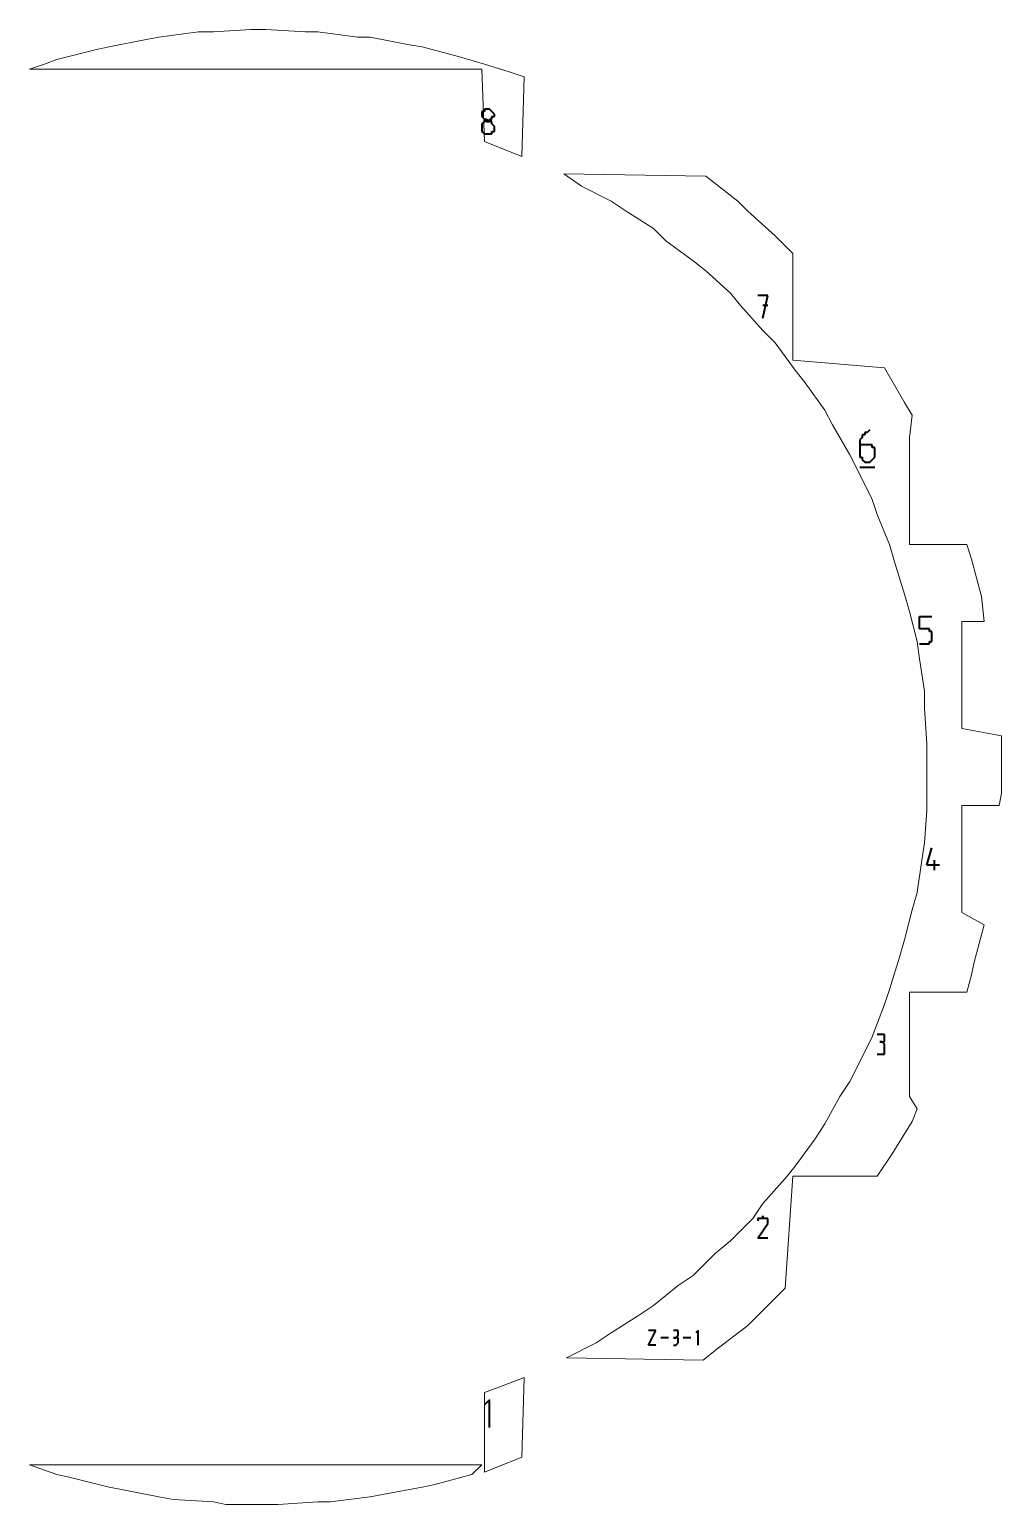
# Model space of a CAD drawing. Header units: centimetres. Extents: x -9.7 to 9.7, y -12.3 to 12.3.
# Drawn here: x -7.64 to -3.73, y -6.09 to -0.16 of the extents above; entities that cross this region are included whole.
import ezdxf

# ---------------------------------------------------------------- set-up
doc = ezdxf.new("R2010")
doc.units = ezdxf.units.CM
doc.header["$MEASUREMENT"] = 0
doc.layers.add('layer 1', color=7, linetype='Continuous')

msp = doc.modelspace()

# ---------------------------------------------------------------- linework, layer by layer
at = {"layer": 'layer 1', "color": 5, "lineweight": 13}
for points in [[(-6.95562, -0.1651), (-6.95562, -0.1651), (-7.11569, -0.18521), (-7.11569, -0.18521)], [(-6.89556, -0.1651), (-6.89556, -0.1651), (-6.95562, -0.1651), (-6.95562, -0.1651)], [(-6.74554, -0.15505), (-6.74554, -0.15505), (-6.89556, -0.1651), (-6.89556, -0.1651)], [(-6.68548, -0.15505), (-6.68548, -0.15505), (-6.74554, -0.15505), (-6.74554, -0.15505)], [(-6.52567, -0.1651), (-6.52567, -0.1651), (-6.68548, -0.15505), (-6.68548, -0.15505)], [(-6.47567, -0.1651), (-6.47567, -0.1651), (-6.52567, -0.1651), (-6.52567, -0.1651)], [(-6.31559, -0.18521), (-6.31559, -0.18521), (-6.47567, -0.1651), (-6.47567, -0.1651)], [(-7.36573, -0.23495), (-7.36573, -0.23495), (-7.52553, -0.27517), (-7.52553, -0.27517)], [(-7.31572, -0.22516), (-7.31572, -0.22516), (-7.36573, -0.23495), (-7.36573, -0.23495)], [(-7.1657, -0.195), (-7.1657, -0.195), (-7.31572, -0.22516), (-7.31572, -0.22516)], [(-7.11569, -0.18521), (-7.11569, -0.18521), (-7.1657, -0.195), (-7.1657, -0.195)], [(-6.26559, -0.18521), (-6.26559, -0.18521), (-6.31559, -0.18521), (-6.31559, -0.18521)], [(-6.11557, -0.21511), (-6.11557, -0.21511), (-6.26559, -0.18521), (-6.26559, -0.18521)], [(-6.05551, -0.22516), (-6.05551, -0.22516), (-6.11557, -0.21511), (-6.11557, -0.21511)], [(-5.90549, -0.26511), (-5.90549, -0.26511), (-6.05551, -0.22516), (-6.05551, -0.22516)], [(-7.57554, -0.29501), (-7.57554, -0.29501), (-7.6356, -0.31512), (-7.6356, -0.31512)], [(-7.52553, -0.27517), (-7.52553, -0.27517), (-7.57554, -0.29501), (-7.57554, -0.29501)], [(-5.80548, -0.29501), (-5.80548, -0.29501), (-5.90549, -0.26511), (-5.90549, -0.26511)], [(-5.70547, -0.32517), (-5.70547, -0.32517), (-5.80548, -0.29501), (-5.80548, -0.29501)], [(-7.6356, -0.31512), (-7.6356, -0.31512), (-5.81553, -0.31512), (-5.81553, -0.31512)], [(-5.81553, -0.31512), (-5.81553, -0.31512), (-5.80548, -0.60509), (-5.80548, -0.60509)], [(-5.6454, -0.34502), (-5.6454, -0.34502), (-5.70547, -0.32517), (-5.70547, -0.32517)], [(-5.65546, -0.66515), (-5.65546, -0.66515), (-5.6454, -0.34502), (-5.6454, -0.34502)], [(-5.80548, -0.60509), (-5.80548, -0.60509), (-5.65546, -0.66515), (-5.65546, -0.66515)], [(-4.91542, -0.74507), (-4.91542, -0.74507), (-5.4856, -0.73501), (-5.4856, -0.73501)], [(-5.4856, -0.73501), (-5.4856, -0.73501), (-5.41548, -0.78502), (-5.41548, -0.78502)], [(-4.78551, -0.84508), (-4.78551, -0.84508), (-4.91542, -0.74507), (-4.91542, -0.74507)], [(-5.41548, -0.78502), (-5.41548, -0.78502), (-5.29536, -0.84508), (-5.29536, -0.84508)], [(-5.29536, -0.84508), (-5.29536, -0.84508), (-5.23557, -0.88503), (-5.23557, -0.88503)], [(-5.23557, -0.88503), (-5.23557, -0.88503), (-5.1255, -0.95515), (-5.1255, -0.95515)], [(-4.74529, -0.88503), (-4.74529, -0.88503), (-4.78551, -0.84508), (-4.78551, -0.84508)], [(-4.63549, -0.98504), (-4.63549, -0.98504), (-4.74529, -0.88503), (-4.74529, -0.88503)], [(-5.1255, -0.95515), (-5.1255, -0.95515), (-5.07549, -1.00515), (-5.07549, -1.00515)], [(-5.07549, -1.00515), (-5.07549, -1.00515), (-4.96543, -1.08506), (-4.96543, -1.08506)], [(-4.56538, -1.05516), (-4.56538, -1.05516), (-4.63549, -0.98504), (-4.63549, -0.98504)], [(-4.56538, -1.48511), (-4.56538, -1.48511), (-4.56538, -1.05516), (-4.56538, -1.05516)], [(-4.96543, -1.08506), (-4.96543, -1.08506), (-4.91542, -1.12501), (-4.91542, -1.12501)], [(-4.91542, -1.12501), (-4.91542, -1.12501), (-4.81541, -1.21523), (-4.81541, -1.21523)], [(-4.81541, -1.21523), (-4.81541, -1.21523), (-4.77546, -1.26524), (-4.77546, -1.26524)], [(-4.77546, -1.26524), (-4.77546, -1.26524), (-4.6855, -1.36525), (-4.6855, -1.36525)], [(-4.6855, -1.36525), (-4.6855, -1.36525), (-4.63549, -1.41499), (-4.63549, -1.41499)], [(-4.63549, -1.41499), (-4.63549, -1.41499), (-4.55532, -1.52506), (-4.55532, -1.52506)], [(-4.19549, -1.515), (-4.19549, -1.515), (-4.56538, -1.48511), (-4.56538, -1.48511)], [(-4.55532, -1.52506), (-4.55532, -1.52506), (-4.51537, -1.57506), (-4.51537, -1.57506)], [(-4.11532, -1.65523), (-4.11532, -1.65523), (-4.19549, -1.515), (-4.19549, -1.515)], [(-4.51537, -1.57506), (-4.51537, -1.57506), (-4.43547, -1.68513), (-4.43547, -1.68513)], [(-4.08542, -1.70524), (-4.08542, -1.70524), (-4.11532, -1.65523), (-4.11532, -1.65523)], [(-4.43547, -1.68513), (-4.43547, -1.68513), (-4.4053, -1.74519), (-4.4053, -1.74519)], [(-4.09548, -1.7952), (-4.09548, -1.7952), (-4.08542, -1.70524), (-4.08542, -1.70524)], [(-4.4053, -1.74519), (-4.4053, -1.74519), (-4.33545, -1.86505), (-4.33545, -1.86505)], [(-4.09548, -2.22515), (-4.09548, -2.22515), (-4.09548, -1.7952), (-4.09548, -1.7952)], [(-4.33545, -1.86505), (-4.33545, -1.86505), (-4.30529, -1.92511), (-4.30529, -1.92511)], [(-4.30529, -1.92511), (-4.30529, -1.92511), (-4.24549, -2.04523), (-4.24549, -2.04523)], [(-4.24549, -2.04523), (-4.24549, -2.04523), (-4.22539, -2.10502), (-4.22539, -2.10502)], [(-4.22539, -2.10502), (-4.22539, -2.10502), (-4.17538, -2.22515), (-4.17538, -2.22515)], [(-4.17538, -2.22515), (-4.17538, -2.22515), (-4.15527, -2.29526), (-4.15527, -2.29526)], [(-3.86529, -2.22515), (-3.86529, -2.22515), (-4.09548, -2.22515), (-4.09548, -2.22515)], [(-3.84544, -2.28521), (-3.84544, -2.28521), (-3.86529, -2.22515), (-3.86529, -2.22515)], [(-4.15527, -2.29526), (-4.15527, -2.29526), (-4.11532, -2.42516), (-4.11532, -2.42516)], [(-3.80523, -2.43522), (-3.80523, -2.43522), (-3.84544, -2.28521), (-3.84544, -2.28521)], [(-4.11532, -2.42516), (-4.11532, -2.42516), (-4.09548, -2.49529), (-4.09548, -2.49529)], [(-3.79544, -2.53524), (-3.79544, -2.53524), (-3.80523, -2.43522), (-3.80523, -2.43522)], [(-4.09548, -2.49529), (-4.09548, -2.49529), (-4.06531, -2.61514), (-4.06531, -2.61514)], [(-3.8854, -2.96519), (-3.8854, -2.96519), (-3.8854, -2.53524), (-3.8854, -2.53524)], [(-3.8854, -2.53524), (-3.8854, -2.53524), (-3.79544, -2.53524), (-3.79544, -2.53524)], [(-4.06531, -2.61514), (-4.06531, -2.61514), (-4.05526, -2.68525), (-4.05526, -2.68525)], [(-4.05526, -2.68525), (-4.05526, -2.68525), (-4.03542, -2.81517), (-4.03542, -2.81517)], [(-4.03542, -2.81517), (-4.03542, -2.81517), (-4.03542, -2.88528), (-4.03542, -2.88528)], [(-4.03542, -2.88528), (-4.03542, -2.88528), (-4.02536, -3.02524), (-4.02536, -3.02524)], [(-3.72532, -2.99508), (-3.72532, -2.99508), (-3.8854, -2.96519), (-3.8854, -2.96519)], [(-3.72532, -3.08531), (-3.72532, -3.08531), (-3.72532, -2.99508), (-3.72532, -2.99508)], [(-4.02536, -3.02524), (-4.02536, -3.02524), (-4.02536, -3.09509), (-4.02536, -3.09509)], [(-4.02536, -3.09509), (-4.02536, -3.09509), (-4.02536, -3.22527), (-4.02536, -3.22527)], [(-3.72532, -3.1451), (-3.72532, -3.1451), (-3.72532, -3.08531), (-3.72532, -3.08531)], [(-3.72532, -3.22527), (-3.72532, -3.22527), (-3.72532, -3.1451), (-3.72532, -3.1451)], [(-4.02536, -3.22527), (-4.02536, -3.22527), (-4.02536, -3.29512), (-4.02536, -3.29512)], [(-3.73538, -3.27527), (-3.73538, -3.27527), (-3.72532, -3.22527), (-3.72532, -3.22527)], [(-4.02536, -3.29512), (-4.02536, -3.29512), (-4.03542, -3.42529), (-4.03542, -3.42529)], [(-3.8854, -3.70522), (-3.8854, -3.70522), (-3.8854, -3.27527), (-3.8854, -3.27527)], [(-3.8854, -3.27527), (-3.8854, -3.27527), (-3.73538, -3.27527), (-3.73538, -3.27527)], [(-4.03542, -3.42529), (-4.03542, -3.42529), (-4.04547, -3.49515), (-4.04547, -3.49515)], [(-4.04547, -3.49515), (-4.04547, -3.49515), (-4.06531, -3.62532), (-4.06531, -3.62532)], [(-4.06531, -3.62532), (-4.06531, -3.62532), (-4.08542, -3.69517), (-4.08542, -3.69517)], [(-4.08542, -3.69517), (-4.08542, -3.69517), (-4.11532, -3.81529), (-4.11532, -3.81529)], [(-3.79544, -3.75523), (-3.79544, -3.75523), (-3.8854, -3.70522), (-3.8854, -3.70522)], [(-3.83539, -3.90525), (-3.83539, -3.90525), (-3.79544, -3.75523), (-3.79544, -3.75523)], [(-4.11532, -3.81529), (-4.11532, -3.81529), (-4.13543, -3.88514), (-4.13543, -3.88514)], [(-4.13543, -3.88514), (-4.13543, -3.88514), (-4.17538, -4.01532), (-4.17538, -4.01532)], [(-3.84544, -3.95526), (-3.84544, -3.95526), (-3.83539, -3.90525), (-3.83539, -3.90525)], [(-3.86529, -4.02511), (-3.86529, -4.02511), (-3.84544, -3.95526), (-3.84544, -3.95526)], [(-4.17538, -4.01532), (-4.17538, -4.01532), (-4.19549, -4.07511), (-4.19549, -4.07511)], [(-4.09548, -4.44526), (-4.09548, -4.44526), (-4.09548, -4.02511), (-4.09548, -4.02511)], [(-4.09548, -4.02511), (-4.09548, -4.02511), (-3.86529, -4.02511), (-3.86529, -4.02511)], [(-4.19549, -4.07511), (-4.19549, -4.07511), (-4.24549, -4.20529), (-4.24549, -4.20529)], [(-4.24549, -4.20529), (-4.24549, -4.20529), (-4.27539, -4.26535), (-4.27539, -4.26535)], [(-4.27539, -4.26535), (-4.27539, -4.26535), (-4.33545, -4.3852), (-4.33545, -4.3852)], [(-4.33545, -4.3852), (-4.33545, -4.3852), (-4.3754, -4.44526), (-4.3754, -4.44526)], [(-4.3754, -4.44526), (-4.3754, -4.44526), (-4.43547, -4.55533), (-4.43547, -4.55533)], [(-4.06531, -4.49527), (-4.06531, -4.49527), (-4.09548, -4.44526), (-4.09548, -4.44526)], [(-4.08542, -4.54528), (-4.08542, -4.54528), (-4.06531, -4.49527), (-4.06531, -4.49527)], [(-4.43547, -4.55533), (-4.43547, -4.55533), (-4.47542, -4.61513), (-4.47542, -4.61513)], [(-4.16533, -4.67519), (-4.16533, -4.67519), (-4.08542, -4.54528), (-4.08542, -4.54528)], [(-4.47542, -4.61513), (-4.47542, -4.61513), (-4.55532, -4.72519), (-4.55532, -4.72519)], [(-4.22539, -4.76515), (-4.22539, -4.76515), (-4.16533, -4.67519), (-4.16533, -4.67519)], [(-4.55532, -4.72519), (-4.55532, -4.72519), (-4.59527, -4.7752), (-4.59527, -4.7752)], [(-4.59527, -4.7752), (-4.59527, -4.7752), (-4.6855, -4.87521), (-4.6855, -4.87521)], [(-4.59527, -5.2152), (-4.59527, -5.2152), (-4.56538, -4.76515), (-4.56538, -4.76515)], [(-4.56538, -4.76515), (-4.56538, -4.76515), (-4.22539, -4.76515), (-4.22539, -4.76515)], [(-4.6855, -4.87521), (-4.6855, -4.87521), (-4.72545, -4.93527), (-4.72545, -4.93527)], [(-4.72545, -4.93527), (-4.72545, -4.93527), (-4.81541, -5.02523), (-4.81541, -5.02523)], [(-4.81541, -5.02523), (-4.81541, -5.02523), (-4.87547, -5.07524), (-4.87547, -5.07524)], [(-4.87547, -5.07524), (-4.87547, -5.07524), (-4.96543, -5.1652), (-4.96543, -5.1652)], [(-5.02549, -5.20515), (-5.02549, -5.20515), (-5.1255, -5.28532), (-5.1255, -5.28532)], [(-4.96543, -5.1652), (-4.96543, -5.1652), (-5.02549, -5.20515), (-5.02549, -5.20515)], [(-4.70534, -5.32527), (-4.70534, -5.32527), (-4.59527, -5.2152), (-4.59527, -5.2152)], [(-5.18556, -5.32527), (-5.18556, -5.32527), (-5.29536, -5.39538), (-5.29536, -5.39538)], [(-5.1255, -5.28532), (-5.1255, -5.28532), (-5.18556, -5.32527), (-5.18556, -5.32527)], [(-4.74529, -5.36522), (-4.74529, -5.36522), (-4.70534, -5.32527), (-4.70534, -5.32527)], [(-5.29536, -5.39538), (-5.29536, -5.39538), (-5.35542, -5.43534), (-5.35542, -5.43534)], [(-4.87547, -5.46523), (-4.87547, -5.46523), (-4.74529, -5.36522), (-4.74529, -5.36522)], [(-5.35542, -5.43534), (-5.35542, -5.43534), (-5.47554, -5.4954), (-5.47554, -5.4954)], [(-5.47554, -5.4954), (-5.47554, -5.4954), (-4.92547, -5.50519), (-4.92547, -5.50519)], [(-4.92547, -5.50519), (-4.92547, -5.50519), (-4.87547, -5.46523), (-4.87547, -5.46523)], [(-5.72557, -5.6052), (-5.72557, -5.6052), (-5.80548, -5.63536), (-5.80548, -5.63536)], [(-5.6454, -5.5753), (-5.6454, -5.5753), (-5.72557, -5.6052), (-5.72557, -5.6052)], [(-5.65546, -5.89518), (-5.65546, -5.89518), (-5.6454, -5.5753), (-5.6454, -5.5753)], [(-5.80548, -5.63536), (-5.80548, -5.63536), (-5.80548, -5.95524), (-5.80548, -5.95524)], [(-7.6356, -5.92534), (-7.6356, -5.92534), (-7.52553, -5.96529), (-7.52553, -5.96529)], [(-5.81553, -5.92534), (-5.81553, -5.92534), (-7.6356, -5.92534), (-7.6356, -5.92534)], [(-5.85548, -5.96529), (-5.85548, -5.96529), (-5.81553, -5.92534), (-5.81553, -5.92534)], [(-5.80548, -5.95524), (-5.80548, -5.95524), (-5.65546, -5.89518), (-5.65546, -5.89518)], [(-7.52553, -5.96529), (-7.52553, -5.96529), (-7.47553, -5.97535), (-7.47553, -5.97535)], [(-7.47553, -5.97535), (-7.47553, -5.97535), (-7.31572, -6.0153), (-7.31572, -6.0153)], [(-6.0055, -6.00525), (-6.0055, -6.00525), (-5.85548, -5.96529), (-5.85548, -5.96529)], [(-7.31572, -6.0153), (-7.31572, -6.0153), (-7.26571, -6.02536), (-7.26571, -6.02536)], [(-7.26571, -6.02536), (-7.26571, -6.02536), (-7.11569, -6.05525), (-7.11569, -6.05525)], [(-6.26559, -6.05525), (-6.26559, -6.05525), (-6.21558, -6.0452), (-6.21558, -6.0452)], [(-6.21558, -6.0452), (-6.21558, -6.0452), (-6.05551, -6.0153), (-6.05551, -6.0153)], [(-6.05551, -6.0153), (-6.05551, -6.0153), (-6.0055, -6.00525), (-6.0055, -6.00525)], [(-7.11569, -6.05525), (-7.11569, -6.05525), (-7.05563, -6.06531), (-7.05563, -6.06531)], [(-7.05563, -6.06531), (-7.05563, -6.06531), (-6.89556, -6.07536), (-6.89556, -6.07536)], [(-6.89556, -6.07536), (-6.89556, -6.07536), (-6.84555, -6.08542), (-6.84555, -6.08542)], [(-6.84555, -6.08542), (-6.84555, -6.08542), (-6.68548, -6.08542), (-6.68548, -6.08542)], [(-6.68548, -6.08542), (-6.68548, -6.08542), (-6.63548, -6.08542), (-6.63548, -6.08542)], [(-6.63548, -6.08542), (-6.63548, -6.08542), (-6.47567, -6.07536), (-6.47567, -6.07536)], [(-6.47567, -6.07536), (-6.47567, -6.07536), (-6.42566, -6.07536), (-6.42566, -6.07536)], [(-6.42566, -6.07536), (-6.42566, -6.07536), (-6.26559, -6.05525), (-6.26559, -6.05525)]]:
    msp.add_open_spline(points, degree=3, dxfattribs=at)
at = {"layer": 'layer 1', "color": 1, "lineweight": 40}
for points in [[(-5.80548, -0.48497), (-5.80548, -0.48497), (-5.81553, -0.48497), (-5.81553, -0.48497)], [(-5.81553, -0.48497), (-5.81553, -0.48497), (-5.81553, -0.48497), (-5.81553, -0.48497)], [(-5.81553, -0.48497), (-5.81553, -0.48497), (-5.81553, -0.49503), (-5.81553, -0.49503)], [(-5.81553, -0.49503), (-5.81553, -0.49503), (-5.81553, -0.49503), (-5.81553, -0.49503)], [(-5.81553, -0.49503), (-5.81553, -0.49503), (-5.81553, -0.49503), (-5.81553, -0.49503)], [(-5.81553, -0.49503), (-5.81553, -0.49503), (-5.81553, -0.50509), (-5.81553, -0.50509)], [(-5.81553, -0.50509), (-5.81553, -0.50509), (-5.81553, -0.50509), (-5.81553, -0.50509)], [(-5.81553, -0.50509), (-5.81553, -0.50509), (-5.81553, -0.50509), (-5.81553, -0.50509)], [(-5.81553, -0.50509), (-5.81553, -0.50509), (-5.80548, -0.51514), (-5.80548, -0.51514)], [(-5.80548, -0.5252), (-5.80548, -0.5252), (-5.81553, -0.53499), (-5.81553, -0.53499)], [(-5.79542, -0.47519), (-5.79542, -0.47519), (-5.80548, -0.47519), (-5.80548, -0.47519)], [(-5.80548, -0.47519), (-5.80548, -0.47519), (-5.80548, -0.48497), (-5.80548, -0.48497)], [(-5.80548, -0.48497), (-5.80548, -0.48497), (-5.80548, -0.48497), (-5.80548, -0.48497)], [(-5.80548, -0.51514), (-5.80548, -0.51514), (-5.80548, -0.51514), (-5.80548, -0.51514)], [(-5.80548, -0.51514), (-5.80548, -0.51514), (-5.80548, -0.51514), (-5.80548, -0.51514)], [(-5.80548, -0.51514), (-5.80548, -0.51514), (-5.79542, -0.51514), (-5.79542, -0.51514)], [(-5.79542, -0.5252), (-5.79542, -0.5252), (-5.80548, -0.5252), (-5.80548, -0.5252)], [(-5.80548, -0.5252), (-5.80548, -0.5252), (-5.80548, -0.5252), (-5.80548, -0.5252)], [(-5.80548, -0.5252), (-5.80548, -0.5252), (-5.80548, -0.5252), (-5.80548, -0.5252)], [(-5.78537, -0.47519), (-5.78537, -0.47519), (-5.79542, -0.47519), (-5.79542, -0.47519)], [(-5.79542, -0.47519), (-5.79542, -0.47519), (-5.79542, -0.47519), (-5.79542, -0.47519)], [(-5.79542, -0.47519), (-5.79542, -0.47519), (-5.79542, -0.47519), (-5.79542, -0.47519)], [(-5.79542, -0.47519), (-5.79542, -0.47519), (-5.79542, -0.47519), (-5.79542, -0.47519)], [(-5.79542, -0.51514), (-5.79542, -0.51514), (-5.79542, -0.5252), (-5.79542, -0.5252)], [(-5.78537, -0.5252), (-5.78537, -0.5252), (-5.79542, -0.5252), (-5.79542, -0.5252)], [(-5.79542, -0.5252), (-5.79542, -0.5252), (-5.79542, -0.5252), (-5.79542, -0.5252)], [(-5.79542, -0.5252), (-5.79542, -0.5252), (-5.79542, -0.5252), (-5.79542, -0.5252)], [(-5.79542, -0.5252), (-5.79542, -0.5252), (-5.79542, -0.5252), (-5.79542, -0.5252)], [(-5.79542, -0.5252), (-5.79542, -0.5252), (-5.79542, -0.5252), (-5.79542, -0.5252)], [(-5.79542, -0.5252), (-5.79542, -0.5252), (-5.79542, -0.5252), (-5.79542, -0.5252)], [(-5.79542, -0.5252), (-5.79542, -0.5252), (-5.78537, -0.5252), (-5.78537, -0.5252)], [(-5.77558, -0.48497), (-5.77558, -0.48497), (-5.78537, -0.47519), (-5.78537, -0.47519)], [(-5.78537, -0.47519), (-5.78537, -0.47519), (-5.78537, -0.47519), (-5.78537, -0.47519)], [(-5.78537, -0.47519), (-5.78537, -0.47519), (-5.78537, -0.47519), (-5.78537, -0.47519)], [(-5.78537, -0.5252), (-5.78537, -0.5252), (-5.78537, -0.51514), (-5.78537, -0.51514)], [(-5.78537, -0.51514), (-5.78537, -0.51514), (-5.78537, -0.51514), (-5.78537, -0.51514)], [(-5.78537, -0.51514), (-5.78537, -0.51514), (-5.77558, -0.51514), (-5.77558, -0.51514)], [(-5.77558, -0.5252), (-5.77558, -0.5252), (-5.78537, -0.5252), (-5.78537, -0.5252)], [(-5.78537, -0.5252), (-5.78537, -0.5252), (-5.78537, -0.5252), (-5.78537, -0.5252)], [(-5.78537, -0.5252), (-5.78537, -0.5252), (-5.78537, -0.5252), (-5.78537, -0.5252)], [(-5.76553, -0.49503), (-5.76553, -0.49503), (-5.77558, -0.48497), (-5.77558, -0.48497)], [(-5.77558, -0.48497), (-5.77558, -0.48497), (-5.77558, -0.48497), (-5.77558, -0.48497)], [(-5.77558, -0.48497), (-5.77558, -0.48497), (-5.77558, -0.48497), (-5.77558, -0.48497)], [(-5.77558, -0.48497), (-5.77558, -0.48497), (-5.77558, -0.48497), (-5.77558, -0.48497)], [(-5.77558, -0.51514), (-5.77558, -0.51514), (-5.77558, -0.50509), (-5.77558, -0.50509)], [(-5.77558, -0.50509), (-5.77558, -0.50509), (-5.77558, -0.50509), (-5.77558, -0.50509)], [(-5.77558, -0.50509), (-5.77558, -0.50509), (-5.76553, -0.50509), (-5.76553, -0.50509)], [(-5.77558, -0.51514), (-5.77558, -0.51514), (-5.77558, -0.51514), (-5.77558, -0.51514)], [(-5.77558, -0.53499), (-5.77558, -0.53499), (-5.77558, -0.5252), (-5.77558, -0.5252)], [(-5.77558, -0.5252), (-5.77558, -0.5252), (-5.77558, -0.5252), (-5.77558, -0.5252)], [(-5.76553, -0.49503), (-5.76553, -0.49503), (-5.76553, -0.49503), (-5.76553, -0.49503)], [(-5.76553, -0.49503), (-5.76553, -0.49503), (-5.76553, -0.49503), (-5.76553, -0.49503)], [(-5.76553, -0.50509), (-5.76553, -0.50509), (-5.76553, -0.49503), (-5.76553, -0.49503)], [(-5.81553, -0.53499), (-5.81553, -0.53499), (-5.81553, -0.53499), (-5.81553, -0.53499)], [(-5.81553, -0.53499), (-5.81553, -0.53499), (-5.81553, -0.54503), (-5.81553, -0.54503)], [(-5.81553, -0.54503), (-5.81553, -0.54503), (-5.81553, -0.54503), (-5.81553, -0.54503)], [(-5.81553, -0.54503), (-5.81553, -0.54503), (-5.81553, -0.5551), (-5.81553, -0.5551)], [(-5.81553, -0.5551), (-5.81553, -0.5551), (-5.81553, -0.5551), (-5.81553, -0.5551)], [(-5.81553, -0.5551), (-5.81553, -0.5551), (-5.81553, -0.56515), (-5.81553, -0.56515)], [(-5.81553, -0.56515), (-5.81553, -0.56515), (-5.81553, -0.56515), (-5.81553, -0.56515)], [(-5.81553, -0.56515), (-5.81553, -0.56515), (-5.81553, -0.56515), (-5.81553, -0.56515)], [(-5.81553, -0.56515), (-5.81553, -0.56515), (-5.80548, -0.5752), (-5.80548, -0.5752)], [(-5.80548, -0.5752), (-5.80548, -0.5752), (-5.80548, -0.5752), (-5.80548, -0.5752)], [(-5.80548, -0.5752), (-5.80548, -0.5752), (-5.80548, -0.5752), (-5.80548, -0.5752)], [(-5.80548, -0.5752), (-5.80548, -0.5752), (-5.79542, -0.5752), (-5.79542, -0.5752)], [(-5.79542, -0.5752), (-5.79542, -0.5752), (-5.79542, -0.5752), (-5.79542, -0.5752)], [(-5.79542, -0.5752), (-5.79542, -0.5752), (-5.79542, -0.5752), (-5.79542, -0.5752)], [(-5.79542, -0.5752), (-5.79542, -0.5752), (-5.79542, -0.5752), (-5.79542, -0.5752)], [(-5.79542, -0.5752), (-5.79542, -0.5752), (-5.78537, -0.5752), (-5.78537, -0.5752)], [(-5.78537, -0.5752), (-5.78537, -0.5752), (-5.78537, -0.5752), (-5.78537, -0.5752)], [(-5.78537, -0.5752), (-5.78537, -0.5752), (-5.78537, -0.5752), (-5.78537, -0.5752)], [(-5.78537, -0.5752), (-5.78537, -0.5752), (-5.77558, -0.5752), (-5.77558, -0.5752)], [(-5.76553, -0.54503), (-5.76553, -0.54503), (-5.77558, -0.53499), (-5.77558, -0.53499)], [(-5.77558, -0.53499), (-5.77558, -0.53499), (-5.77558, -0.53499), (-5.77558, -0.53499)], [(-5.77558, -0.5752), (-5.77558, -0.5752), (-5.77558, -0.56515), (-5.77558, -0.56515)], [(-5.77558, -0.56515), (-5.77558, -0.56515), (-5.77558, -0.56515), (-5.77558, -0.56515)], [(-5.77558, -0.56515), (-5.77558, -0.56515), (-5.76553, -0.56515), (-5.76553, -0.56515)], [(-5.77558, -0.5752), (-5.77558, -0.5752), (-5.77558, -0.5752), (-5.77558, -0.5752)], [(-5.76553, -0.5551), (-5.76553, -0.5551), (-5.76553, -0.54503), (-5.76553, -0.54503)], [(-5.76553, -0.54503), (-5.76553, -0.54503), (-5.76553, -0.54503), (-5.76553, -0.54503)], [(-5.76553, -0.54503), (-5.76553, -0.54503), (-5.76553, -0.54503), (-5.76553, -0.54503)], [(-5.76553, -0.56515), (-5.76553, -0.56515), (-5.76553, -0.5551), (-5.76553, -0.5551)], [(-4.66539, -1.22502), (-4.66539, -1.22502), (-4.70534, -1.22502), (-4.70534, -1.22502)], [(-4.6855, -1.31524), (-4.6855, -1.31524), (-4.66539, -1.22502), (-4.66539, -1.22502)], [(-4.66539, -1.26524), (-4.66539, -1.26524), (-4.6855, -1.26524), (-4.6855, -1.26524)], [(-4.26534, -1.77509), (-4.26534, -1.77509), (-4.27539, -1.77509), (-4.27539, -1.77509)], [(-4.27539, -1.77509), (-4.27539, -1.77509), (-4.27539, -1.78514), (-4.27539, -1.78514)], [(-4.25528, -1.76503), (-4.25528, -1.76503), (-4.26534, -1.77509), (-4.26534, -1.77509)], [(-4.25528, -1.76503), (-4.25528, -1.76503), (-4.25528, -1.76503), (-4.25528, -1.76503)], [(-4.25528, -1.76503), (-4.25528, -1.76503), (-4.25528, -1.76503), (-4.25528, -1.76503)], [(-4.28545, -1.7952), (-4.28545, -1.7952), (-4.2955, -1.80525), (-4.2955, -1.80525)], [(-4.2955, -1.80525), (-4.2955, -1.80525), (-4.2955, -1.81504), (-4.2955, -1.81504)], [(-4.2955, -1.81504), (-4.2955, -1.81504), (-4.2955, -1.8251), (-4.2955, -1.8251)], [(-4.2955, -1.8251), (-4.2955, -1.8251), (-4.2955, -1.86505), (-4.2955, -1.86505)], [(-4.26534, -1.8251), (-4.26534, -1.8251), (-4.2955, -1.8251), (-4.2955, -1.8251)], [(-4.27539, -1.78514), (-4.27539, -1.78514), (-4.28545, -1.78514), (-4.28545, -1.78514)], [(-4.28545, -1.78514), (-4.28545, -1.78514), (-4.28545, -1.7952), (-4.28545, -1.7952)], [(-4.25528, -1.8251), (-4.25528, -1.8251), (-4.26534, -1.8251), (-4.26534, -1.8251)], [(-4.24549, -1.8251), (-4.24549, -1.8251), (-4.25528, -1.8251), (-4.25528, -1.8251)], [(-4.25528, -1.8251), (-4.25528, -1.8251), (-4.25528, -1.8251), (-4.25528, -1.8251)], [(-4.25528, -1.8251), (-4.25528, -1.8251), (-4.25528, -1.8251), (-4.25528, -1.8251)], [(-4.24549, -1.83515), (-4.24549, -1.83515), (-4.24549, -1.8251), (-4.24549, -1.8251)], [(-4.23544, -1.83515), (-4.23544, -1.83515), (-4.24549, -1.83515), (-4.24549, -1.83515)], [(-4.23544, -1.8452), (-4.23544, -1.8452), (-4.23544, -1.83515), (-4.23544, -1.83515)], [(-4.2955, -1.86505), (-4.2955, -1.86505), (-4.2955, -1.86505), (-4.2955, -1.86505)], [(-4.2955, -1.86505), (-4.2955, -1.86505), (-4.2955, -1.8751), (-4.2955, -1.8751)], [(-4.2955, -1.8751), (-4.2955, -1.8751), (-4.2955, -1.8751), (-4.2955, -1.8751)], [(-4.2955, -1.8751), (-4.2955, -1.8751), (-4.28545, -1.8751), (-4.28545, -1.8751)], [(-4.28545, -1.8751), (-4.28545, -1.8751), (-4.28545, -1.88516), (-4.28545, -1.88516)], [(-4.28545, -1.88516), (-4.28545, -1.88516), (-4.28545, -1.88516), (-4.28545, -1.88516)], [(-4.28545, -1.88516), (-4.28545, -1.88516), (-4.27539, -1.89521), (-4.27539, -1.89521)], [(-4.27539, -1.89521), (-4.27539, -1.89521), (-4.27539, -1.89521), (-4.27539, -1.89521)], [(-4.27539, -1.89521), (-4.27539, -1.89521), (-4.26534, -1.89521), (-4.26534, -1.89521)], [(-4.26534, -1.89521), (-4.26534, -1.89521), (-4.26534, -1.89521), (-4.26534, -1.89521)], [(-4.26534, -1.89521), (-4.26534, -1.89521), (-4.26534, -1.89521), (-4.26534, -1.89521)], [(-4.26534, -1.89521), (-4.26534, -1.89521), (-4.25528, -1.89521), (-4.25528, -1.89521)], [(-4.25528, -1.89521), (-4.25528, -1.89521), (-4.24549, -1.88516), (-4.24549, -1.88516)], [(-4.25528, -1.89521), (-4.25528, -1.89521), (-4.25528, -1.89521), (-4.25528, -1.89521)], [(-4.25528, -1.89521), (-4.25528, -1.89521), (-4.25528, -1.89521), (-4.25528, -1.89521)], [(-4.24549, -1.88516), (-4.24549, -1.88516), (-4.23544, -1.8751), (-4.23544, -1.8751)], [(-4.24549, -1.88516), (-4.24549, -1.88516), (-4.24549, -1.88516), (-4.24549, -1.88516)], [(-4.23544, -1.85526), (-4.23544, -1.85526), (-4.23544, -1.8452), (-4.23544, -1.8452)], [(-4.23544, -1.8452), (-4.23544, -1.8452), (-4.23544, -1.8452), (-4.23544, -1.8452)], [(-4.23544, -1.86505), (-4.23544, -1.86505), (-4.23544, -1.85526), (-4.23544, -1.85526)], [(-4.23544, -1.85526), (-4.23544, -1.85526), (-4.23544, -1.85526), (-4.23544, -1.85526)], [(-4.23544, -1.8751), (-4.23544, -1.8751), (-4.23544, -1.86505), (-4.23544, -1.86505)], [(-4.23544, -1.8751), (-4.23544, -1.8751), (-4.23544, -1.8751), (-4.23544, -1.8751)], [(-4.23544, -1.8751), (-4.23544, -1.8751), (-4.23544, -1.8751), (-4.23544, -1.8751)], [(-4.2955, -1.91505), (-4.2955, -1.91505), (-4.23544, -1.91505), (-4.23544, -1.91505)], [(-4.05526, -2.56513), (-4.05526, -2.56513), (-4.05526, -2.51513), (-4.05526, -2.51513)], [(-4.05526, -2.51513), (-4.05526, -2.51513), (-4.00525, -2.51513), (-4.00525, -2.51513)], [(-4.02536, -2.56513), (-4.02536, -2.56513), (-4.05526, -2.56513), (-4.05526, -2.56513)], [(-4.01531, -2.56513), (-4.01531, -2.56513), (-4.02536, -2.56513), (-4.02536, -2.56513)], [(-4.02536, -2.56513), (-4.02536, -2.56513), (-4.02536, -2.56513), (-4.02536, -2.56513)], [(-4.01531, -2.57519), (-4.01531, -2.57519), (-4.01531, -2.56513), (-4.01531, -2.56513)], [(-4.01531, -2.56513), (-4.01531, -2.56513), (-4.01531, -2.56513), (-4.01531, -2.56513)], [(-4.00525, -2.57519), (-4.00525, -2.57519), (-4.01531, -2.57519), (-4.01531, -2.57519)], [(-4.01531, -2.57519), (-4.01531, -2.57519), (-4.01531, -2.57519), (-4.01531, -2.57519)], [(-4.00525, -2.58524), (-4.00525, -2.58524), (-4.00525, -2.57519), (-4.00525, -2.57519)], [(-4.00525, -2.57519), (-4.00525, -2.57519), (-4.00525, -2.57519), (-4.00525, -2.57519)], [(-4.00525, -2.59502), (-4.00525, -2.59502), (-4.00525, -2.58524), (-4.00525, -2.58524)], [(-4.00525, -2.58524), (-4.00525, -2.58524), (-4.00525, -2.58524), (-4.00525, -2.58524)], [(-4.00525, -2.58524), (-4.00525, -2.58524), (-4.00525, -2.58524), (-4.00525, -2.58524)], [(-4.00525, -2.60509), (-4.00525, -2.60509), (-4.00525, -2.59502), (-4.00525, -2.59502)], [(-4.00525, -2.61514), (-4.00525, -2.61514), (-4.00525, -2.60509), (-4.00525, -2.60509)], [(-4.00525, -2.60509), (-4.00525, -2.60509), (-4.00525, -2.60509), (-4.00525, -2.60509)], [(-4.05526, -2.62519), (-4.05526, -2.62519), (-4.02536, -2.62519), (-4.02536, -2.62519)], [(-4.02536, -2.62519), (-4.02536, -2.62519), (-4.02536, -2.62519), (-4.02536, -2.62519)], [(-4.02536, -2.62519), (-4.02536, -2.62519), (-4.02536, -2.62519), (-4.02536, -2.62519)], [(-4.02536, -2.62519), (-4.02536, -2.62519), (-4.01531, -2.62519), (-4.01531, -2.62519)], [(-4.01531, -2.62519), (-4.01531, -2.62519), (-4.01531, -2.61514), (-4.01531, -2.61514)], [(-4.01531, -2.61514), (-4.01531, -2.61514), (-4.01531, -2.61514), (-4.01531, -2.61514)], [(-4.01531, -2.61514), (-4.01531, -2.61514), (-4.01531, -2.61514), (-4.01531, -2.61514)], [(-4.01531, -2.61514), (-4.01531, -2.61514), (-4.00525, -2.61514), (-4.00525, -2.61514)], [(-4.02536, -3.51525), (-4.02536, -3.51525), (-4.00525, -3.44514), (-4.00525, -3.44514)], [(-3.99546, -3.5351), (-3.99546, -3.5351), (-3.99546, -3.49515), (-3.99546, -3.49515)], [(-3.97536, -3.51525), (-3.97536, -3.51525), (-4.02536, -3.51525), (-4.02536, -3.51525)], [(-4.20528, -4.19523), (-4.20528, -4.19523), (-4.22539, -4.19523), (-4.22539, -4.19523)], [(-4.19549, -4.19523), (-4.19549, -4.19523), (-4.20528, -4.19523), (-4.20528, -4.19523)], [(-4.20528, -4.19523), (-4.20528, -4.19523), (-4.20528, -4.19523), (-4.20528, -4.19523)], [(-4.20528, -4.19523), (-4.20528, -4.19523), (-4.20528, -4.19523), (-4.20528, -4.19523)], [(-4.19549, -4.20529), (-4.19549, -4.20529), (-4.19549, -4.19523), (-4.19549, -4.19523)], [(-4.19549, -4.19523), (-4.19549, -4.19523), (-4.19549, -4.19523), (-4.19549, -4.19523)], [(-4.19549, -4.19523), (-4.19549, -4.19523), (-4.19549, -4.19523), (-4.19549, -4.19523)], [(-4.19549, -4.21534), (-4.19549, -4.21534), (-4.19549, -4.20529), (-4.19549, -4.20529)], [(-4.19549, -4.20529), (-4.19549, -4.20529), (-4.19549, -4.20529), (-4.19549, -4.20529)], [(-4.19549, -4.20529), (-4.19549, -4.20529), (-4.19549, -4.20529), (-4.19549, -4.20529)], [(-4.19549, -4.20529), (-4.19549, -4.20529), (-4.19549, -4.20529), (-4.19549, -4.20529)], [(-4.19549, -4.20529), (-4.19549, -4.20529), (-4.19549, -4.20529), (-4.19549, -4.20529)], [(-4.20528, -4.22513), (-4.20528, -4.22513), (-4.21533, -4.22513), (-4.21533, -4.22513)], [(-4.21533, -4.22513), (-4.21533, -4.22513), (-4.20528, -4.22513), (-4.20528, -4.22513)], [(-4.19549, -4.23519), (-4.19549, -4.23519), (-4.20528, -4.22513), (-4.20528, -4.22513)], [(-4.20528, -4.22513), (-4.20528, -4.22513), (-4.20528, -4.22513), (-4.20528, -4.22513)], [(-4.20528, -4.22513), (-4.20528, -4.22513), (-4.20528, -4.22513), (-4.20528, -4.22513)], [(-4.20528, -4.22513), (-4.20528, -4.22513), (-4.20528, -4.22513), (-4.20528, -4.22513)], [(-4.20528, -4.22513), (-4.20528, -4.22513), (-4.20528, -4.22513), (-4.20528, -4.22513)], [(-4.20528, -4.22513), (-4.20528, -4.22513), (-4.20528, -4.22513), (-4.20528, -4.22513)], [(-4.20528, -4.22513), (-4.20528, -4.22513), (-4.19549, -4.22513), (-4.19549, -4.22513)], [(-4.19549, -4.22513), (-4.19549, -4.22513), (-4.19549, -4.21534), (-4.19549, -4.21534)], [(-4.19549, -4.21534), (-4.19549, -4.21534), (-4.19549, -4.21534), (-4.19549, -4.21534)], [(-4.19549, -4.21534), (-4.19549, -4.21534), (-4.19549, -4.21534), (-4.19549, -4.21534)], [(-4.19549, -4.22513), (-4.19549, -4.22513), (-4.19549, -4.22513), (-4.19549, -4.22513)], [(-4.19549, -4.22513), (-4.19549, -4.22513), (-4.19549, -4.22513), (-4.19549, -4.22513)], [(-4.19549, -4.24524), (-4.19549, -4.24524), (-4.19549, -4.23519), (-4.19549, -4.23519)], [(-4.19549, -4.23519), (-4.19549, -4.23519), (-4.19549, -4.23519), (-4.19549, -4.23519)], [(-4.19549, -4.23519), (-4.19549, -4.23519), (-4.19549, -4.23519), (-4.19549, -4.23519)], [(-4.19549, -4.23519), (-4.19549, -4.23519), (-4.19549, -4.23519), (-4.19549, -4.23519)], [(-4.19549, -4.25529), (-4.19549, -4.25529), (-4.19549, -4.24524), (-4.19549, -4.24524)], [(-4.19549, -4.24524), (-4.19549, -4.24524), (-4.19549, -4.24524), (-4.19549, -4.24524)], [(-4.19549, -4.24524), (-4.19549, -4.24524), (-4.19549, -4.24524), (-4.19549, -4.24524)], [(-4.19549, -4.24524), (-4.19549, -4.24524), (-4.19549, -4.24524), (-4.19549, -4.24524)], [(-4.19549, -4.26535), (-4.19549, -4.26535), (-4.19549, -4.25529), (-4.19549, -4.25529)], [(-4.19549, -4.25529), (-4.19549, -4.25529), (-4.19549, -4.25529), (-4.19549, -4.25529)], [(-4.19549, -4.27514), (-4.19549, -4.27514), (-4.19549, -4.26535), (-4.19549, -4.26535)], [(-4.19549, -4.26535), (-4.19549, -4.26535), (-4.19549, -4.26535), (-4.19549, -4.26535)], [(-4.19549, -4.26535), (-4.19549, -4.26535), (-4.19549, -4.26535), (-4.19549, -4.26535)], [(-4.22539, -4.27514), (-4.22539, -4.27514), (-4.20528, -4.27514), (-4.20528, -4.27514)], [(-4.20528, -4.27514), (-4.20528, -4.27514), (-4.20528, -4.27514), (-4.20528, -4.27514)], [(-4.20528, -4.27514), (-4.20528, -4.27514), (-4.20528, -4.27514), (-4.20528, -4.27514)], [(-4.20528, -4.27514), (-4.20528, -4.27514), (-4.20528, -4.27514), (-4.20528, -4.27514)], [(-4.20528, -4.27514), (-4.20528, -4.27514), (-4.19549, -4.27514), (-4.19549, -4.27514)], [(-4.19549, -4.27514), (-4.19549, -4.27514), (-4.19549, -4.27514), (-4.19549, -4.27514)], [(-4.69529, -4.93527), (-4.69529, -4.93527), (-4.70534, -4.93527), (-4.70534, -4.93527)], [(-4.70534, -4.93527), (-4.70534, -4.93527), (-4.70534, -4.94533), (-4.70534, -4.94533)], [(-4.70534, -5.01518), (-4.70534, -5.01518), (-4.66539, -4.95538), (-4.66539, -4.95538)], [(-4.6855, -4.93527), (-4.6855, -4.93527), (-4.69529, -4.93527), (-4.69529, -4.93527)], [(-4.69529, -4.93527), (-4.69529, -4.93527), (-4.69529, -4.93527), (-4.69529, -4.93527)], [(-4.69529, -4.93527), (-4.69529, -4.93527), (-4.69529, -4.93527), (-4.69529, -4.93527)], [(-4.69529, -4.93527), (-4.69529, -4.93527), (-4.69529, -4.93527), (-4.69529, -4.93527)], [(-4.6855, -4.93527), (-4.6855, -4.93527), (-4.6855, -4.92522), (-4.6855, -4.92522)], [(-4.6855, -4.92522), (-4.6855, -4.92522), (-4.6855, -4.93527), (-4.6855, -4.93527)], [(-4.67544, -4.93527), (-4.67544, -4.93527), (-4.6855, -4.93527), (-4.6855, -4.93527)], [(-4.66539, -4.93527), (-4.66539, -4.93527), (-4.67544, -4.93527), (-4.67544, -4.93527)], [(-4.67544, -4.93527), (-4.67544, -4.93527), (-4.67544, -4.93527), (-4.67544, -4.93527)], [(-4.67544, -4.93527), (-4.67544, -4.93527), (-4.67544, -4.93527), (-4.67544, -4.93527)], [(-4.67544, -4.93527), (-4.67544, -4.93527), (-4.67544, -4.93527), (-4.67544, -4.93527)], [(-4.66539, -4.94533), (-4.66539, -4.94533), (-4.66539, -4.93527), (-4.66539, -4.93527)], [(-4.66539, -4.93527), (-4.66539, -4.93527), (-4.66539, -4.93527), (-4.66539, -4.93527)], [(-4.66539, -4.95538), (-4.66539, -4.95538), (-4.66539, -4.94533), (-4.66539, -4.94533)], [(-4.66539, -4.94533), (-4.66539, -4.94533), (-4.66539, -4.94533), (-4.66539, -4.94533)], [(-4.66539, -4.94533), (-4.66539, -4.94533), (-4.66539, -4.94533), (-4.66539, -4.94533)], [(-4.66539, -4.95538), (-4.66539, -4.95538), (-4.66539, -4.95538), (-4.66539, -4.95538)], [(-4.66539, -4.95538), (-4.66539, -4.95538), (-4.66539, -4.95538), (-4.66539, -4.95538)], [(-4.66539, -4.95538), (-4.66539, -4.95538), (-4.66539, -4.95538), (-4.66539, -4.95538)], [(-4.66539, -4.95538), (-4.66539, -4.95538), (-4.66539, -4.95538), (-4.66539, -4.95538)], [(-4.66539, -4.95538), (-4.66539, -4.95538), (-4.66539, -4.95538), (-4.66539, -4.95538)], [(-4.66539, -4.95538), (-4.66539, -4.95538), (-4.66539, -4.95538), (-4.66539, -4.95538)], [(-4.66539, -4.95538), (-4.66539, -4.95538), (-4.66539, -4.95538), (-4.66539, -4.95538)], [(-4.66539, -4.95538), (-4.66539, -4.95538), (-4.66539, -4.95538), (-4.66539, -4.95538)], [(-4.66539, -4.95538), (-4.66539, -4.95538), (-4.66539, -4.95538), (-4.66539, -4.95538)], [(-4.66539, -4.95538), (-4.66539, -4.95538), (-4.66539, -4.95538), (-4.66539, -4.95538)], [(-4.66539, -4.95538), (-4.66539, -4.95538), (-4.66539, -4.95538), (-4.66539, -4.95538)], [(-4.66539, -4.95538), (-4.66539, -4.95538), (-4.66539, -4.95538), (-4.66539, -4.95538)], [(-4.66539, -4.95538), (-4.66539, -4.95538), (-4.66539, -4.95538), (-4.66539, -4.95538)], [(-4.66539, -5.01518), (-4.66539, -5.01518), (-4.70534, -5.01518), (-4.70534, -5.01518)], [(-5.14534, -5.44539), (-5.14534, -5.44539), (-5.11544, -5.38533), (-5.11544, -5.38533)], [(-5.11544, -5.38533), (-5.11544, -5.38533), (-5.14534, -5.38533), (-5.14534, -5.38533)], [(-5.03554, -5.38533), (-5.03554, -5.38533), (-5.04533, -5.38533), (-5.04533, -5.38533)], [(-5.02549, -5.38533), (-5.02549, -5.38533), (-5.03554, -5.38533), (-5.03554, -5.38533)], [(-5.03554, -5.38533), (-5.03554, -5.38533), (-5.03554, -5.38533), (-5.03554, -5.38533)], [(-5.03554, -5.38533), (-5.03554, -5.38533), (-5.03554, -5.38533), (-5.03554, -5.38533)], [(-5.02549, -5.39538), (-5.02549, -5.39538), (-5.02549, -5.38533), (-5.02549, -5.38533)], [(-5.02549, -5.40517), (-5.02549, -5.40517), (-5.02549, -5.39538), (-5.02549, -5.39538)], [(-5.02549, -5.39538), (-5.02549, -5.39538), (-5.02549, -5.39538), (-5.02549, -5.39538)], [(-5.02549, -5.39538), (-5.02549, -5.39538), (-5.02549, -5.39538), (-5.02549, -5.39538)], [(-5.02549, -5.39538), (-5.02549, -5.39538), (-5.02549, -5.39538), (-5.02549, -5.39538)], [(-5.02549, -5.39538), (-5.02549, -5.39538), (-5.02549, -5.39538), (-5.02549, -5.39538)], [(-5.02549, -5.39538), (-5.02549, -5.39538), (-5.02549, -5.39538), (-5.02549, -5.39538)], [(-5.02549, -5.39538), (-5.02549, -5.39538), (-5.02549, -5.39538), (-5.02549, -5.39538)], [(-4.94532, -5.38533), (-4.94532, -5.38533), (-4.95537, -5.39538), (-4.95537, -5.39538)], [(-4.94532, -5.44539), (-4.94532, -5.44539), (-4.94532, -5.38533), (-4.94532, -5.38533)], [(-5.11544, -5.44539), (-5.11544, -5.44539), (-5.14534, -5.44539), (-5.14534, -5.44539)], [(-5.06544, -5.41523), (-5.06544, -5.41523), (-5.09534, -5.41523), (-5.09534, -5.41523)], [(-5.03554, -5.41523), (-5.03554, -5.41523), (-5.04533, -5.41523), (-5.04533, -5.41523)], [(-5.04533, -5.41523), (-5.04533, -5.41523), (-5.03554, -5.41523), (-5.03554, -5.41523)], [(-5.04533, -5.44539), (-5.04533, -5.44539), (-5.03554, -5.44539), (-5.03554, -5.44539)], [(-5.03554, -5.41523), (-5.03554, -5.41523), (-5.02549, -5.40517), (-5.02549, -5.40517)], [(-5.02549, -5.41523), (-5.02549, -5.41523), (-5.03554, -5.41523), (-5.03554, -5.41523)], [(-5.03554, -5.41523), (-5.03554, -5.41523), (-5.03554, -5.41523), (-5.03554, -5.41523)], [(-5.03554, -5.41523), (-5.03554, -5.41523), (-5.03554, -5.41523), (-5.03554, -5.41523)], [(-5.03554, -5.41523), (-5.03554, -5.41523), (-5.03554, -5.41523), (-5.03554, -5.41523)], [(-5.03554, -5.41523), (-5.03554, -5.41523), (-5.03554, -5.41523), (-5.03554, -5.41523)], [(-5.03554, -5.41523), (-5.03554, -5.41523), (-5.03554, -5.41523), (-5.03554, -5.41523)], [(-5.03554, -5.44539), (-5.03554, -5.44539), (-5.02549, -5.43534), (-5.02549, -5.43534)], [(-5.03554, -5.44539), (-5.03554, -5.44539), (-5.03554, -5.44539), (-5.03554, -5.44539)], [(-5.03554, -5.44539), (-5.03554, -5.44539), (-5.03554, -5.44539), (-5.03554, -5.44539)], [(-5.03554, -5.44539), (-5.03554, -5.44539), (-5.03554, -5.44539), (-5.03554, -5.44539)], [(-5.02549, -5.40517), (-5.02549, -5.40517), (-5.02549, -5.40517), (-5.02549, -5.40517)], [(-5.02549, -5.40517), (-5.02549, -5.40517), (-5.02549, -5.40517), (-5.02549, -5.40517)], [(-5.02549, -5.40517), (-5.02549, -5.40517), (-5.02549, -5.40517), (-5.02549, -5.40517)], [(-5.02549, -5.40517), (-5.02549, -5.40517), (-5.02549, -5.40517), (-5.02549, -5.40517)], [(-5.02549, -5.40517), (-5.02549, -5.40517), (-5.02549, -5.40517), (-5.02549, -5.40517)], [(-5.02549, -5.42528), (-5.02549, -5.42528), (-5.02549, -5.41523), (-5.02549, -5.41523)], [(-5.02549, -5.41523), (-5.02549, -5.41523), (-5.02549, -5.41523), (-5.02549, -5.41523)], [(-5.02549, -5.41523), (-5.02549, -5.41523), (-5.02549, -5.41523), (-5.02549, -5.41523)], [(-5.02549, -5.41523), (-5.02549, -5.41523), (-5.02549, -5.41523), (-5.02549, -5.41523)], [(-5.02549, -5.41523), (-5.02549, -5.41523), (-5.02549, -5.41523), (-5.02549, -5.41523)], [(-5.02549, -5.43534), (-5.02549, -5.43534), (-5.02549, -5.42528), (-5.02549, -5.42528)], [(-5.02549, -5.42528), (-5.02549, -5.42528), (-5.02549, -5.42528), (-5.02549, -5.42528)], [(-5.02549, -5.42528), (-5.02549, -5.42528), (-5.02549, -5.42528), (-5.02549, -5.42528)], [(-5.02549, -5.42528), (-5.02549, -5.42528), (-5.02549, -5.42528), (-5.02549, -5.42528)], [(-5.02549, -5.43534), (-5.02549, -5.43534), (-5.02549, -5.43534), (-5.02549, -5.43534)], [(-5.02549, -5.43534), (-5.02549, -5.43534), (-5.02549, -5.43534), (-5.02549, -5.43534)], [(-5.02549, -5.43534), (-5.02549, -5.43534), (-5.02549, -5.43534), (-5.02549, -5.43534)], [(-5.02549, -5.43534), (-5.02549, -5.43534), (-5.02549, -5.43534), (-5.02549, -5.43534)], [(-5.02549, -5.43534), (-5.02549, -5.43534), (-5.02549, -5.43534), (-5.02549, -5.43534)], [(-4.97548, -5.41523), (-4.97548, -5.41523), (-5.00538, -5.41523), (-5.00538, -5.41523)], [(-5.78537, -5.66526), (-5.78537, -5.66526), (-5.80548, -5.68537), (-5.80548, -5.68537)], [(-5.78537, -5.77532), (-5.78537, -5.77532), (-5.78537, -5.66526), (-5.78537, -5.66526)]]:
    msp.add_open_spline(points, degree=3, dxfattribs=at)

doc.saveas('drawing.dxf')
